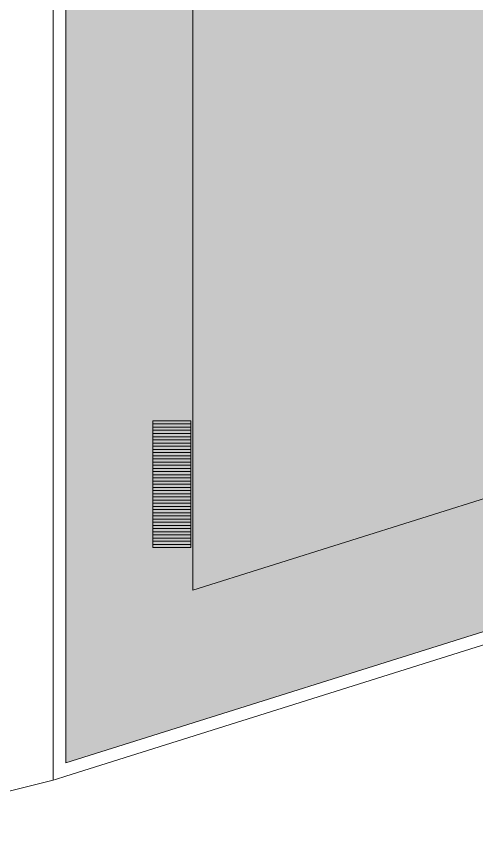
# Model space of a CAD drawing. Header units: metres. Extents: x 349703 to 349913, y 9282546 to 9282694.
# Drawn here: x 349730.39 to 349737.63, y 9282562.89 to 9282576.01 of the extents above; entities that cross this region are included whole.
import ezdxf

# ---------------------------------------------------------------- set-up
doc = ezdxf.new("R2010")
doc.units = ezdxf.units.M
doc.header["$LTSCALE"] = 0.25
doc.layers.add('AREA-VERDE', color=3, linetype='CONTINUOUS', lineweight=9)
doc.layers.add('ARQ-FONDO', color=253, linetype='CONTINUOUS', lineweight=9)

# ---------------------------------------------------------------- blocks, each defined once
blk = doc.blocks.new('BANCA PATIOS')
at = {"layer": 'ARQ-FONDO', "flags": 128}
for points in [[(348211.586, 9282636.853), (348213.586, 9282636.853), (348213.586, 9282637.453), (348211.586, 9282637.453), (348211.586, 9282636.853)], [(348211.636, 9282637.453), (348211.636, 9282636.853)], [(348211.686, 9282637.453), (348211.686, 9282636.853)], [(348211.736, 9282637.453), (348211.736, 9282636.853)], [(348211.786, 9282637.453), (348211.786, 9282636.853)], [(348211.836, 9282637.453), (348211.836, 9282636.853)], [(348211.886, 9282637.453), (348211.886, 9282636.853)], [(348211.936, 9282637.453), (348211.936, 9282636.853)], [(348211.986, 9282637.453), (348211.986, 9282636.853)], [(348212.036, 9282637.453), (348212.036, 9282636.853)], [(348212.086, 9282637.453), (348212.086, 9282636.853)], [(348212.136, 9282637.453), (348212.136, 9282636.853)], [(348212.186, 9282637.453), (348212.186, 9282636.853)], [(348212.236, 9282637.453), (348212.236, 9282636.853)], [(348212.286, 9282637.453), (348212.286, 9282636.853)], [(348212.336, 9282637.453), (348212.336, 9282636.853)], [(348212.386, 9282637.453), (348212.386, 9282636.853)], [(348212.436, 9282637.453), (348212.436, 9282636.853)], [(348212.486, 9282637.453), (348212.486, 9282636.853)], [(348212.536, 9282637.453), (348212.536, 9282636.853)], [(348212.586, 9282637.453), (348212.586, 9282636.853)], [(348212.636, 9282637.453), (348212.636, 9282636.853)], [(348212.686, 9282637.453), (348212.686, 9282636.853)], [(348212.736, 9282637.453), (348212.736, 9282636.853)], [(348212.786, 9282637.453), (348212.786, 9282636.853)], [(348212.836, 9282637.453), (348212.836, 9282636.853)], [(348212.886, 9282637.453), (348212.886, 9282636.853)], [(348212.936, 9282637.453), (348212.936, 9282636.853)], [(348212.986, 9282637.453), (348212.986, 9282636.853)], [(348213.036, 9282637.453), (348213.036, 9282636.853)], [(348213.086, 9282637.453), (348213.086, 9282636.853)], [(348213.136, 9282637.453), (348213.136, 9282636.853)], [(348213.186, 9282637.453), (348213.186, 9282636.853)], [(348213.236, 9282637.453), (348213.236, 9282636.853)], [(348213.286, 9282637.453), (348213.286, 9282636.853)], [(348213.336, 9282637.453), (348213.336, 9282636.853)], [(348213.386, 9282637.453), (348213.386, 9282636.853)], [(348213.436, 9282637.453), (348213.436, 9282636.853)], [(348213.486, 9282637.453), (348213.486, 9282636.853)], [(348213.536, 9282637.453), (348213.536, 9282636.853)]]:
    blk.add_lwpolyline(points, dxfattribs=at)

msp = doc.modelspace()

# ---------------------------------------------------------------- hatches: boundary and pattern name
at = {"layer": 'AREA-VERDE', "lineweight": 0, "true_color": 0xc4e4b2, "transparency": 33554687}
h = msp.add_hatch(color=3, dxfattribs=at)
h.dxf.hatch_style = 1
h.paths.add_polyline_path([(349784.097, 9282589.79), (349737.205, 9282589.79, 0.354782), (349731.161, 9282584.633), (349731.161, 9282564.238), (349738.751, 9282566.626), (349745.829, 9282570.439), (349765.763, 9282581.178), (349771.534, 9282584.287)])
h.paths.add_polyline_path([(349774.546, 9282587.79), (349770.657, 9282586.086), (349764.815, 9282582.938), (349744.88, 9282572.2), (349737.97, 9282568.477), (349733.161, 9282566.964), (349733.161, 9282584.432, -0.342532), (349737.232, 9282587.79)], flags=16)
at = {"layer": 'AREA-VERDE', "lineweight": 0, "true_color": 0xc4e4b2, "transparency": 33554610}
h = msp.add_hatch(color=3, dxfattribs=at)
h.dxf.hatch_style = 1
h.paths.add_polyline_path([(349770.657, 9282586.086), (349774.546, 9282587.79), (349737.232, 9282587.79, 0.342532), (349733.161, 9282584.432), (349733.161, 9282566.964), (349737.97, 9282568.477), (349744.88, 9282572.2), (349764.815, 9282582.938)])

# ---------------------------------------------------------------- linework, layer by layer
at = {"layer": 'ARQ-FONDO'}
for points in [[(349730.961, 9282563.966), (349730.997, 9282563.977), (349731.161, 9282564.028), (349738.829, 9282566.441), (349745.924, 9282570.263), (349765.858, 9282581.002), (349771.622, 9282584.107), (349785.052, 9282589.99)], [(349731.161, 9282564.238), (349738.751, 9282566.626), (349745.829, 9282570.439), (349765.763, 9282581.178), (349771.534, 9282584.287), (349784.097, 9282589.79)], [(349733.161, 9282566.964), (349737.97, 9282568.477), (349744.88, 9282572.2), (349764.815, 9282582.938), (349770.657, 9282586.086), (349774.546, 9282587.79)], [(349730.961, 9282584.651), (349730.961, 9282563.966)], [(349731.161, 9282584.651), (349731.161, 9282564.238)], [(349733.161, 9282584.432), (349733.161, 9282566.964)], [(349726.661, 9282562.891), (349730.961, 9282563.966)]]:
    msp.add_lwpolyline(points, dxfattribs=at)

# ---------------------------------------------------------------- block references
at = {"layer": 'ARQ-FONDO', "rotation": 270}
msp.add_blockref('BANCA PATIOS', (-8932904.321, 9630781.219), dxfattribs=at)

doc.saveas('drawing.dxf')
